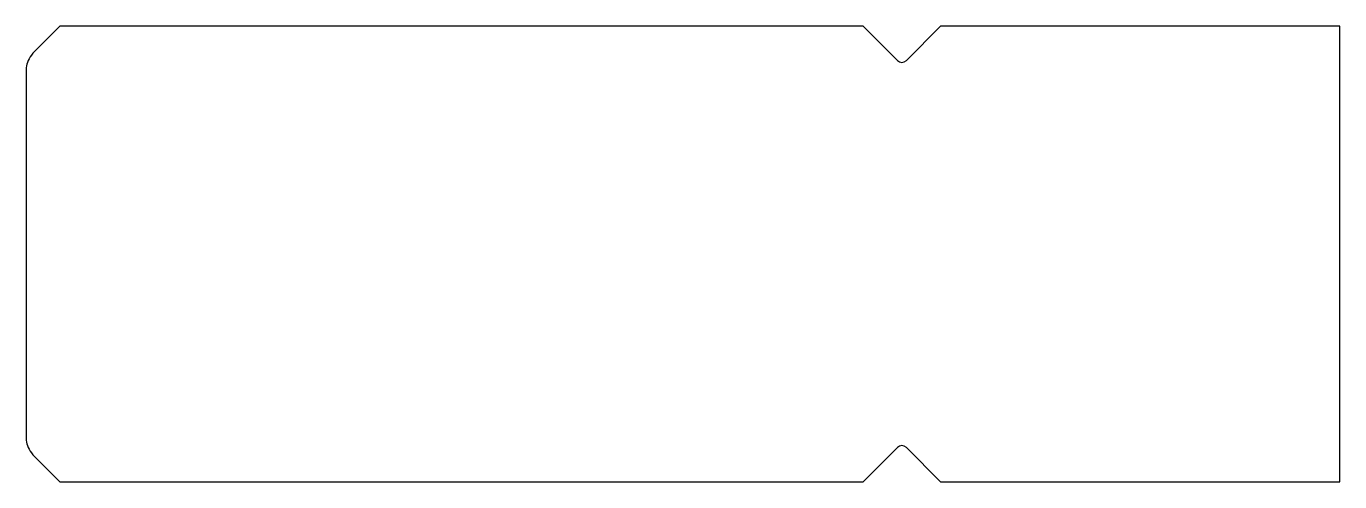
# Model space of a CAD drawing. Header units: millimetres. Extents: x -1051 to 599, y -572 to 0.
import ezdxf

# ---------------------------------------------------------------- set-up
doc = ezdxf.new("R2010")
doc.units = ezdxf.units.MM
doc.layers.get('0').update_dxf_attribs({"linetype": 'CONTINUOUS'})

msp = doc.modelspace()

# ---------------------------------------------------------------- linework, layer by layer
for p, q in [((-1009.3, 0), (-1043.3, -34)), ((0, 0), (-1009.3, 0)), ((43, -43), (0, 0)), ((97.4, 0), (54.4, -43)), ((598.8, 0), (97.4, 0)), ((598.8, -572.2), (598.8, 0)), ((-1051.3, -52.1), (-1051.3, -520.1)), ((-1043.3, -538.2), (-1009.3, -572.2)), ((0, -572.2), (43, -529.1)), ((54.4, -529.1), (97.4, -572.2)), ((-1009.3, -572.2), (0, -572.2)), ((97.4, -572.2), (598.8, -572.2))]:
    msp.add_line(p, q)
for centre, start, end in [((48.7, -37.4), 225, 315), ((48.7, -534.8), 45, 135)]:
    msp.add_arc(centre, 8, start, end)
for points in [[(-1049, -43), (-1050.5, -46.1), (-1051.3, -49.1), (-1051.3, -52.1)], [(-1043.3, -34), (-1045.4, -37), (-1047.5, -40), (-1049, -43)], [(-1051.3, -520.1), (-1051.3, -523.1), (-1050.5, -526.1), (-1049, -529.1)], [(-1049, -529.1), (-1047.5, -532.2), (-1045.4, -535.2), (-1043.3, -538.2)]]:
    msp.add_open_spline(points, degree=3)

doc.saveas('drawing.dxf')
